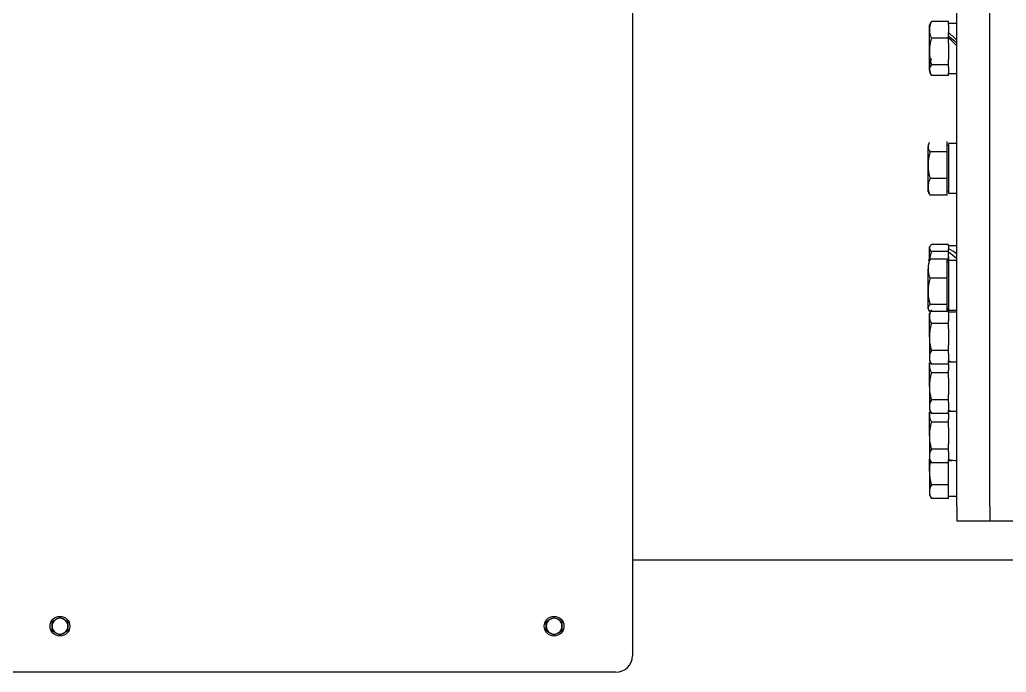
# Model space of a CAD drawing. Extents: x -681219 to -550379, y -242630 to -158199.
# Drawn here: x -628139 to -627363, y -173664 to -173150 of the extents above; entities that cross this region are included whole.
import ezdxf

# ---------------------------------------------------------------- set-up
doc = ezdxf.new("R2010")
doc.units = 0
doc.header["$LTSCALE"] = 1000
for name, color, linetype in [('$TD_AUDIT_GENERATED_(382)', 7, 'CONTINUOUS'), ('$TD_AUDIT_GENERATED_(591)', 7, 'CONTINUOUS'), ('20_GB93', 7, 'CONTINUOUS'), ('6_GB97.1', 7, 'CONTINUOUS'), ('M20×45_GB5783', 7, 'CONTINUOUS'), ('M6×20_GB5783', 7, 'CONTINUOUS'), ('SPTZ00211521A', 7, 'CONTINUOUS'), ('SPTZ0110017219', 7, 'CONTINUOUS')]:
    doc.layers.add(name, color=color, linetype=linetype)

msp = doc.modelspace()

# ---------------------------------------------------------------- linework, layer by layer
at = {"layer": '$TD_AUDIT_GENERATED_(382)', "color": 7, "linetype": 'Continuous'}
for p, q in [((-627375.8265, -173421.7004), (-627375.8265, -172511.6804)), ((-627375.8265, -173533.5464), (-627375.8265, -173421.7004)), ((-627375.8265, -173533.5464), (-627375.8265, -173544.7064)), ((-627375.8265, -173544.7064), (-627349.9065, -173544.7064))]:
    msp.add_line(p, q, dxfattribs=at)
at = {"layer": '$TD_AUDIT_GENERATED_(591)', "color": 7, "linetype": 'Continuous'}
for p, q in [((-627657.0585, -172650.2072), (-627657.0585, -173650.9784)), ((-627670.0185, -173663.9384), (-628156.0185, -173663.9384))]:
    msp.add_line(p, q, dxfattribs=at)
msp.add_arc((-627670.0185, -173650.9784), 12.96, 270, 0, dxfattribs=at)
at = {"layer": '20_GB93', "color": 7, "linetype": 'Continuous'}
for p, q in [((-627401.7465, -173153.4392), (-627408.2265, -173153.4392)), ((-627408.2265, -173154.4383), (-627408.2265, -173160.7152)), ((-627408.2265, -173160.95), (-627408.2265, -173160.7152)), ((-627408.2265, -173169.0699), (-627408.2265, -173181.7753)), ((-627408.2265, -173187.6393), (-627408.2265, -173192.5784)), ((-627408.2265, -173192.5784), (-627401.7465, -173192.5784)), ((-627408.2265, -173247.7034), (-627408.2265, -173286.8426)), ((-627401.7465, -173247.7034), (-627408.2265, -173247.7034)), ((-627408.2265, -173286.8426), (-627401.7465, -173286.8426)), ((-627408.2265, -173328.3475), (-627408.2265, -173330.7325)), ((-627401.7465, -173328.3475), (-627408.2265, -173328.3475)), ((-627408.2265, -173331.1663), (-627408.2265, -173330.7325)), ((-627408.2265, -173336.9424), (-627408.2265, -173339.8509)), ((-627408.2265, -173339.8509), (-627408.2265, -173378.9901)), ((-627401.7465, -173339.8509), (-627408.2265, -173339.8509)), ((-627408.2265, -173378.9901), (-627401.7465, -173378.9901)), ((-627401.7465, -173380.5777), (-627408.2265, -173380.5777)), ((-627408.2265, -173380.93), (-627408.2265, -173387.3377)), ((-627408.2265, -173393.7386), (-627408.2265, -173406.556)), ((-627408.2265, -173412.957), (-627408.2265, -173418.919)), ((-627408.2265, -173419.7169), (-627407.2775, -173419.7169)), ((-627408.2265, -173421.4989), (-627408.2265, -173426.1021)), ((-627408.2265, -173432.5031), (-627408.2265, -173445.3277)), ((-627408.2265, -173451.7099), (-627408.2265, -173457.6835)), ((-627408.2265, -173458.4813), (-627407.2775, -173458.4813)), ((-627408.2265, -173460.2633), (-627408.2265, -173464.8665)), ((-627408.2265, -173471.2675), (-627408.2265, -173484.3567)), ((-627408.2265, -173490.4858), (-627408.2265, -173496.4479)), ((-627408.2265, -173497.2458), (-627407.2775, -173497.2458)), ((-627408.2265, -173512.2351), (-627408.2265, -173499.0278)), ((-627408.2265, -173525.0437), (-627408.2265, -173518.636)), ((-627408.2265, -173525.396), (-627401.7465, -173525.396))]:
    msp.add_line(p, q, dxfattribs=at)
for centre, start, end in [((-627402.6955, -173400.1473), 253.5825523, 272.7794916), ((-627407.2775, -173400.1473), 267.2205084, 276.723072), ((-627402.6955, -173438.9117), 253.5825523, 272.7794916), ((-627407.2775, -173438.9117), 267.2205084, 276.723072), ((-627402.6955, -173477.6762), 253.5825523, 272.7794916), ((-627407.2775, -173477.6762), 267.2205084, 276.7230721)]:
    msp.add_arc(centre, 19.5696, start, end, dxfattribs=at)
for centre, major_axis, ratio, start_param, end_param in [((-627402.6955, -173173.0088), (-19.1936, 19.1936), 0.19891237, -1.42295807, -1.08790827), ((-627402.6955, -173173.0088), (-12.8381, 12.8381), 0.19891237, 4.83617654, 5.34499682), ((-627407.2775, -173173.0088), (19.1936, -19.1936), 0.19891237, 1.48060735, 1.81565715), ((-627402.6955, -173347.9171), (-18.08, 18.08), 0.41421356, -1.22660852, -0.89155873), ((-627407.2775, -173347.9171), (-18.08, 18.08), 0.41421356, 4.81854955, 5.15359934)]:
    msp.add_ellipse(centre, major_axis=major_axis, ratio=ratio, start_param=start_param, end_param=end_param, dxfattribs=at)
at = {"layer": '6_GB97.1', "color": 7, "linetype": 'Continuous'}
for centre in [(-628107.4185, -173627.6504), (-627718.6185, -173627.6504)]:
    msp.add_circle(centre, 7.776, dxfattribs=at)
at = {"layer": 'M20×45_GB5783', "color": 7, "linetype": 'Continuous'}
for p, q in [((-627423.3897, -173190.0918), (-627423.3897, -173154.5183)), ((-627408.2265, -173151.8404), (-627421.738, -173151.8404)), ((-627408.2265, -173154.4383), (-627408.2265, -173151.8404)), ((-627408.2265, -173164.8379), (-627408.2265, -173160.95)), ((-627408.2265, -173164.8379), (-627421.7378, -173164.8379)), ((-627408.2265, -173169.0699), (-627408.2265, -173164.8379)), ((-627408.2265, -173186.0063), (-627408.2265, -173181.7753)), ((-627423.3897, -173191.4993), (-627422.5101, -173193.0228)), ((-627408.2265, -173186.0063), (-627421.738, -173186.0063)), ((-627408.2265, -173187.6393), (-627408.2265, -173186.0063)), ((-627408.2265, -173194.1772), (-627408.2265, -173192.5443)), ((-627408.2265, -173194.1772), (-627421.738, -173194.1772)), ((-627423.5469, -173247.259), (-627424.4265, -173248.7825)), ((-627409.2633, -173254.2755), (-627409.2633, -173246.1046)), ((-627424.4265, -173285.7635), (-627424.4265, -173250.19)), ((-627409.2633, -173254.2755), (-627422.7748, -173254.2755)), ((-627408.2265, -173249.3234), (-627409.2633, -173249.3234)), ((-627409.2633, -173275.4439), (-627409.2633, -173254.2755)), ((-627409.2633, -173275.4439), (-627422.7746, -173275.4439)), ((-627409.2633, -173288.4414), (-627409.2633, -173275.4439)), ((-627424.4265, -173285.7635), (-627423.5469, -173287.287)), ((-627409.2633, -173285.2226), (-627408.2265, -173285.2226)), ((-627409.2633, -173288.4414), (-627422.7748, -173288.4414)), ((-627423.3897, -173339.6783), (-627423.3897, -173329.4266)), ((-627408.2265, -173327.2934), (-627421.738, -173327.2934)), ((-627408.2265, -173332.8193), (-627421.7378, -173332.8193)), ((-627408.2265, -173328.3475), (-627408.2265, -173327.2934)), ((-627408.2265, -173332.8193), (-627408.2265, -173331.1663)), ((-627408.2265, -173339.8509), (-627408.2265, -173332.8193)), ((-627409.2633, -173338.7968), (-627422.7748, -173338.7968)), ((-627409.2633, -173353.8947), (-627409.2633, -173338.7968)), ((-627424.4265, -173377.911), (-627424.4265, -173346.3457)), ((-627408.2265, -173341.4709), (-627409.2633, -173341.4709)), ((-627409.2633, -173353.8947), (-627422.7748, -173353.8947)), ((-627409.2633, -173374.5184), (-627409.2633, -173353.8947)), ((-627409.2633, -173374.5184), (-627422.7746, -173374.5184)), ((-627409.2633, -173380.0442), (-627409.2633, -173374.5184)), ((-627409.2633, -173377.3701), (-627408.2265, -173377.3701)), ((-627408.2265, -173378.7957), (-627409.2633, -173378.7957)), ((-627408.2265, -173380.93), (-627408.2265, -173378.9901)), ((-627422.4586, -173380.0442), (-627423.3897, -173381.6568)), ((-627423.3897, -173400.1473), (-627423.3897, -173381.6568)), ((-627409.2633, -173380.0442), (-627422.7748, -173380.0442)), ((-627408.2265, -173389.4715), (-627408.2265, -173387.3377)), ((-627408.2265, -173389.4715), (-627421.738, -173389.4715)), ((-627408.2265, -173393.7386), (-627408.2265, -173389.4715)), ((-627423.3897, -173400.1473), (-627423.3897, -173418.6378)), ((-627408.2265, -173410.8231), (-627421.738, -173410.8231)), ((-627408.2265, -173410.8231), (-627408.2265, -173406.556)), ((-627408.2265, -173412.957), (-627408.2265, -173410.8231)), ((-627423.3897, -173418.6378), (-627421.7378, -173421.4989)), ((-627423.3897, -173438.9117), (-627423.3897, -173420.4213)), ((-627408.2265, -173421.4989), (-627421.7378, -173421.4989)), ((-627408.2265, -173421.4989), (-627408.2265, -173418.919)), ((-627408.2265, -173428.2359), (-627408.2265, -173426.1021)), ((-627408.2265, -173428.2359), (-627421.738, -173428.2359)), ((-627408.2265, -173432.5031), (-627408.2265, -173428.2359)), ((-627423.3897, -173438.9117), (-627423.3897, -173457.4022)), ((-627408.2265, -173449.5875), (-627421.738, -173449.5875)), ((-627408.2265, -173449.5875), (-627408.2265, -173445.3204)), ((-627408.2265, -173451.7214), (-627408.2265, -173449.5875)), ((-627423.3897, -173457.4022), (-627421.7378, -173460.2633)), ((-627423.3897, -173477.6762), (-627423.3897, -173459.1857)), ((-627408.2265, -173460.2633), (-627421.7378, -173460.2633)), ((-627408.2265, -173460.2633), (-627408.2265, -173457.6835)), ((-627408.2265, -173467.0004), (-627408.2265, -173464.8665)), ((-627408.2265, -173467.0004), (-627421.738, -173467.0004)), ((-627408.2265, -173471.2675), (-627408.2265, -173467.0004)), ((-627423.3897, -173477.6762), (-627423.3897, -173496.1667)), ((-627408.2265, -173488.352), (-627421.738, -173488.352)), ((-627408.2265, -173488.352), (-627408.2265, -173484.0849)), ((-627408.2265, -173490.4858), (-627408.2265, -173488.352)), ((-627423.3897, -173496.1667), (-627421.7378, -173499.0278)), ((-627423.3897, -173505.8264), (-627423.3897, -173496.1667)), ((-627408.2265, -173499.0278), (-627421.7378, -173499.0278)), ((-627408.2265, -173499.0278), (-627408.2265, -173496.4479)), ((-627408.2265, -173499.4177), (-627408.2265, -173499.0278)), ((-627423.3897, -173505.8264), (-627423.3897, -173524.3169)), ((-627408.2265, -173516.5022), (-627421.738, -173516.5022)), ((-627408.2265, -173516.5022), (-627408.2265, -173512.2351)), ((-627408.2265, -173518.636), (-627408.2265, -173516.5022)), ((-627423.3897, -173524.3169), (-627421.7378, -173527.178)), ((-627408.2265, -173527.178), (-627421.7378, -173527.178)), ((-627408.2265, -173527.178), (-627408.2265, -173525.0437))]:
    msp.add_line(p, q, dxfattribs=at)
for centre, radius, start, end in [((-627416.3323, -173156.4024), 7.0735, 139.8385628, 176.1370193), ((-627409.6258, -173158.3389), 13.7454, 151.7852698, 208.2171213), ((-627388.3648, -173175.4225), 35.0113, 162.4029402, 197.5955917), ((-627409.6258, -173187.6787), 13.7454, 151.7828787, 208.2147302), ((-627416.3323, -173190.5683), 7.0735, 139.8385628, 176.1370193), ((-627416.7024, -173189.7649), 6.6953, 182.7986564, 221.2257614), ((-627417.3691, -173250.6666), 7.0735, 149.9698433, 176.1370193), ((-627417.7392, -173249.8631), 6.6953, 182.7986564, 221.2257614), ((-627389.4015, -173264.8593), 35.0114, 162.4044578, 197.5970103), ((-627410.6627, -173281.9429), 13.7453, 151.7827732, 208.2148357), ((-627417.7392, -173284.0291), 6.6953, 182.7986564, 221.2257614), ((-627390.0987, -173343.1315), 33.2772, 161.9474524, 173.71694), ((-627404.3019, -173346.7937), 20.1296, 156.5923996, 178.7248792), ((-627404.9448, -173346.0385), 19.4841, 180.9036586, 203.7790626), ((-627391.1354, -173364.2061), 33.2773, 161.9490107, 198.0524962), ((-627413.8118, -173384.1338), 9.5559, 146.0398024, 213.9572865), ((-627413.8118, -173416.1608), 9.556, 146.042862, 213.9600491), ((-627413.8118, -173422.8983), 9.5559, 162.0245591, 213.9572865), ((-627413.8118, -173454.9252), 9.556, 146.042862, 213.9600491), ((-627413.8118, -173461.6627), 9.5559, 162.0245591, 213.9572865), ((-627413.8118, -173493.6897), 9.556, 146.042862, 213.9600491), ((-627413.8118, -173521.8399), 9.556, 146.042862, 213.9600491)]:
    msp.add_arc(centre, radius, start, end, dxfattribs=at)
for points, knots in [([(-627421.738, -173327.2934), (-627422.2412, -173327.7446), (-627422.6559, -173328.199), (-627423.2304, -173329.1173), (-627423.3883, -173329.5813), (-627423.39, -173330.286), (-627423.3514, -173330.522), (-627423.2008, -173330.9888), (-627423.089, -173331.2207), (-627422.6574, -173331.9121), (-627422.2416, -173332.3676), (-627421.7378, -173332.8193)], [0, 0, 0, 0, 0.25, 0.25, 0.5, 0.5, 0.625, 0.625, 0.75, 0.75, 1, 1, 1, 1]), ([(-627424.0431, -173340.266), (-627424.0234, -173340.2323), (-627424.0031, -173340.1986), (-627423.6944, -173339.704), (-627423.2786, -173339.2485), (-627422.7748, -173338.7968)], [0.731744409, 0.731744409, 0.731744409, 0.731744409, 0.75, 0.75, 1, 1, 1, 1]), ([(-627422.7746, -173374.5184), (-627423.2778, -173374.9695), (-627423.6925, -173375.4239), (-627424.2671, -173376.3422), (-627424.4251, -173376.8062), (-627424.4268, -173377.5109), (-627424.3882, -173377.7469), (-627424.2377, -173378.2137), (-627424.126, -173378.4456), (-627423.6944, -173379.137), (-627423.2786, -173379.5925), (-627422.7748, -173380.0442)], [0, 0, 0, 0, 0.25, 0.25, 0.5, 0.5, 0.625, 0.625, 0.75, 0.75, 1, 1, 1, 1]), ([(-627421.738, -173389.4715), (-627422.2364, -173391.1977), (-627422.6514, -173392.9466), (-627423.0856, -173395.6211), (-627423.1989, -173396.5227), (-627423.3513, -173398.3393), (-627423.3897, -173399.2448), (-627423.3897, -173400.1473)], [0, 0, 0, 0, 0.5, 0.5, 0.75, 0.75, 1, 1, 1, 1]), ([(-627423.3897, -173400.1473), (-627423.3897, -173401.9513), (-627423.2346, -173403.7437), (-627422.8034, -173406.4173), (-627422.627, -173407.3064), (-627422.2188, -173409.0788), (-627421.9887, -173409.9549), (-627421.738, -173410.8231)], [0, 0, 0, 0, 0.5, 0.5, 0.75, 0.75, 1, 1, 1, 1]), ([(-627421.738, -173428.2359), (-627422.2364, -173429.9622), (-627422.6514, -173431.711), (-627423.0856, -173434.3855), (-627423.1989, -173435.2871), (-627423.3513, -173437.1037), (-627423.3897, -173438.0092), (-627423.3897, -173438.9117)], [0, 0, 0, 0, 0.5, 0.5, 0.75, 0.75, 1, 1, 1, 1]), ([(-627423.3897, -173438.9117), (-627423.3897, -173440.7158), (-627423.2346, -173442.5081), (-627422.8034, -173445.1817), (-627422.627, -173446.0708), (-627422.2188, -173447.8432), (-627421.9887, -173448.7194), (-627421.738, -173449.5875)], [0, 0, 0, 0, 0.5, 0.5, 0.75, 0.75, 1, 1, 1, 1]), ([(-627421.738, -173467.0004), (-627422.2364, -173468.7266), (-627422.6514, -173470.4755), (-627423.0856, -173473.1499), (-627423.1989, -173474.0516), (-627423.3513, -173475.8682), (-627423.3897, -173476.7736), (-627423.3897, -173477.6762)], [0, 0, 0, 0, 0.5, 0.5, 0.75, 0.75, 1, 1, 1, 1]), ([(-627423.3897, -173477.6762), (-627423.3897, -173479.4802), (-627423.2346, -173481.2726), (-627422.8034, -173483.9461), (-627422.627, -173484.8353), (-627422.2188, -173486.6077), (-627421.9887, -173487.4838), (-627421.738, -173488.352)], [0, 0, 0, 0, 0.5, 0.5, 0.75, 0.75, 1, 1, 1, 1]), ([(-627422.4764, -173498.0165), (-627422.658, -173498.8247), (-627422.8162, -173499.6353), (-627423.2346, -173502.23), (-627423.3897, -173504.0224), (-627423.3897, -173505.8264)], [0.272122851, 0.272122851, 0.272122851, 0.272122851, 0.5, 0.5, 1, 1, 1, 1]), ([(-627423.3897, -173505.8264), (-627423.3897, -173506.7289), (-627423.3513, -173507.6344), (-627423.1989, -173509.451), (-627423.0856, -173510.3526), (-627422.6514, -173513.0271), (-627422.2364, -173514.776), (-627421.738, -173516.5022)], [0, 0, 0, 0, 0.25, 0.25, 0.5, 0.5, 1, 1, 1, 1])]:
    msp.add_open_spline(points, degree=3, knots=knots, dxfattribs=at)
at = {"layer": 'M6×20_GB5783', "color": 7, "linetype": 'Continuous'}
for p, q in [((-628113.6194, -173624.0702), (-628107.4185, -173620.49)), ((-628113.6194, -173627.6504), (-628113.6194, -173624.0702)), ((-628113.6194, -173631.2306), (-628113.6194, -173627.6504)), ((-628107.4185, -173620.49), (-628101.2176, -173624.0702)), ((-628101.2176, -173624.0702), (-628101.2176, -173627.6504)), ((-628101.2176, -173627.6504), (-628101.2176, -173631.2306)), ((-627724.8194, -173624.0702), (-627718.6185, -173620.49)), ((-627724.8194, -173627.6504), (-627724.8194, -173624.0702)), ((-627724.8194, -173631.2306), (-627724.8194, -173627.6504)), ((-627718.6185, -173620.49), (-627712.4176, -173624.0702)), ((-627712.4176, -173624.0702), (-627712.4176, -173627.6504)), ((-627712.4176, -173627.6504), (-627712.4176, -173631.2306)), ((-628107.4185, -173634.8108), (-628113.6194, -173631.2306)), ((-628101.2176, -173631.2306), (-628107.4185, -173634.8108)), ((-627718.6185, -173634.8108), (-627724.8194, -173631.2306)), ((-627712.4176, -173631.2306), (-627718.6185, -173634.8108))]:
    msp.add_line(p, q, dxfattribs=at)
for centre, start, end in [((-628107.4185, -173627.6504), 0, 180), ((-628107.4185, -173627.6504), 180, 0), ((-627718.6185, -173627.6504), 0, 180), ((-627718.6185, -173627.6504), 180, 0)]:
    msp.add_arc(centre, 6.2009, start, end, dxfattribs=at)
at = {"layer": 'SPTZ00211521A', "color": 7, "linetype": 'Continuous'}
for p, q in [((-627401.7465, -173421.7004), (-627401.7465, -172511.6804)), ((-627375.8265, -173421.7004), (-627375.8265, -172511.6804)), ((-627401.7465, -173533.5464), (-627401.7465, -173421.7004)), ((-627375.8265, -173533.5464), (-627375.8265, -173421.7004)), ((-627401.7465, -173533.5464), (-627401.7465, -173544.7064)), ((-627375.8265, -173533.5464), (-627375.8265, -173544.7064)), ((-627401.7465, -173544.7064), (-627375.8265, -173544.7064))]:
    msp.add_line(p, q, dxfattribs=at)
at = {"layer": 'SPTZ0110017219', "color": 7, "linetype": 'Continuous'}
msp.add_line((-627118.1383, -173575.8104), (-627657.0585, -173575.8104), dxfattribs=at)

doc.saveas('drawing.dxf')
